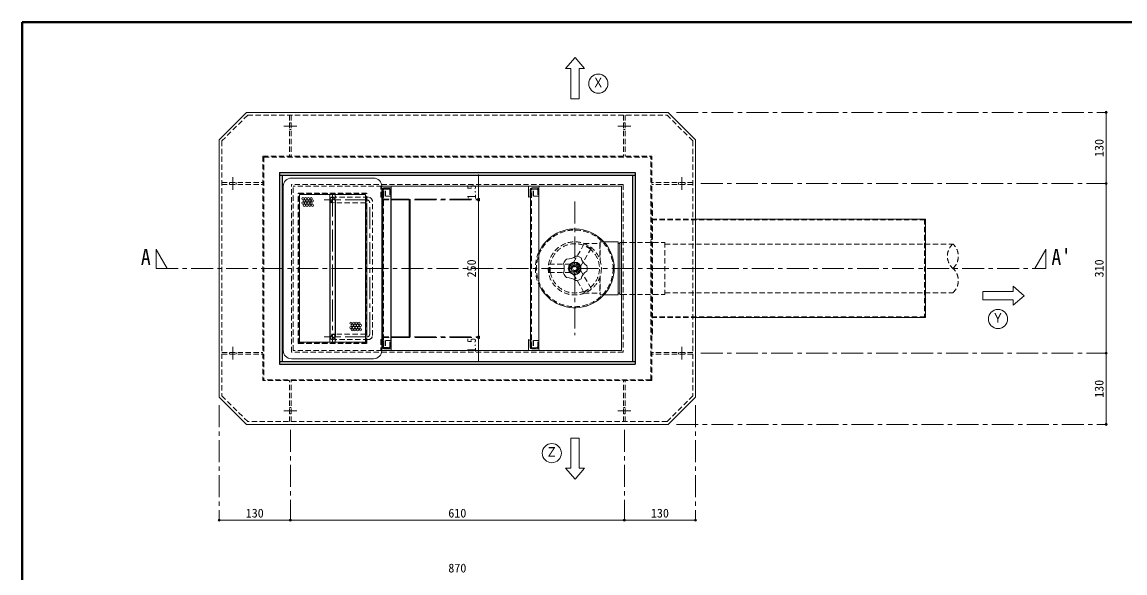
# Model space of a CAD drawing. Units: millimetres at full size, sheet at 1:8. Extents: x -1695 to 1545, y -1111 to 1137.
# Drawn here: x -1695 to 319, y 131 to 1137 of the extents above; entities that cross this region are included whole.
import ezdxf
from ezdxf.enums import TextEntityAlignment as Align

# ---------------------------------------------------------------- set-up
doc = ezdxf.new("R2010")
doc.units = ezdxf.units.MM
doc.header["$LTSCALE"] = 8
doc.header["$PDMODE"] = 32
doc.header["$PDSIZE"] = 4
doc.linetypes.add('CHAIN1', pattern=[8, 5, -1, 1, -1])
doc.linetypes.add('DASHED1', pattern=[1.8, 1.2, -0.6])
doc.layers.add('0-0_ﾚｲﾔ1', color=4, linetype='Continuous', lineweight=9)
doc.styles.add('ＭＳ ゴシック', font='')
doc.styles.get('ＭＳ ゴシック').set_extended_font_data('MS Gothic')

msp = doc.modelspace()

# ---------------------------------------------------------------- linework, layer by layer
at = {"layer": '0-0_ﾚｲﾔ1', "color": 1, "lineweight": 40}
for p in [(-1695.137, -1110.909), (1544.863, 1137.091)]:
    msp.add_line(p, (-1695.137, 1137.091), dxfattribs=at)
at = {"layer": '0-0_ﾚｲﾔ1'}
for p, q in [((-702.637, 1052.091), (-685.137, 1072.091)), ((-685.137, 1072.091), (-667.637, 1052.091)), ((-702.637, 1052.091), (-692.637, 1052.091)), ((-692.637, 1052.091), (-692.637, 997.091)), ((-677.637, 997.091), (-677.637, 1052.091)), ((-677.637, 1052.091), (-667.637, 1052.091)), ((-692.637, 997.091), (-677.637, 997.091)), ((284.863, 842.091), (284.863, 972.091)), ((-861.387, 858.591), (-861.387, 812.091)), ((-1034.137, 832.091), (-1034.137, 834.091)), ((-764.137, 832.091), (-764.137, 834.091)), ((284.863, 532.091), (284.863, 842.091)), ((-987.887, 813.591), (-1021.387, 813.591)), ((-988.637, 812.091), (-1021.387, 812.091)), ((-987.887, 811.341), (-987.887, 562.841)), ((-986.387, 812.091), (-986.387, 562.091)), ((-861.387, 812.091), (-861.387, 562.091)), ((-465.137, 777.091), (-45.137, 777.091)), ((-45.137, 777.091), (-45.137, 597.091)), ((-606.137, 735.591), (-632.423, 735.591)), ((-606.137, 732.591), (-603.137, 732.591)), ((-603.137, 734.591), (-600.137, 734.591)), ((-603.137, 734.591), (-603.137, 639.591)), ((59.863, 644.591), (59.863, 629.591)), ((114.863, 644.591), (59.863, 644.591)), ((114.863, 654.591), (114.863, 644.591)), ((114.863, 654.591), (134.863, 637.091)), ((-606.137, 641.591), (-603.137, 641.591)), ((-603.137, 639.591), (-600.137, 639.591)), ((59.863, 629.591), (114.863, 629.591)), ((134.863, 637.091), (114.863, 619.591)), ((114.863, 629.591), (114.863, 619.591)), ((-465.137, 597.091), (-45.137, 597.091)), ((-988.637, 562.091), (-1021.387, 562.091)), ((-987.887, 560.591), (-1021.387, 560.591)), ((-861.387, 515.591), (-861.387, 562.091)), ((-1034.137, 542.091), (-1034.137, 540.091)), ((-764.137, 542.091), (-764.137, 540.091)), ((284.863, 402.091), (284.863, 532.091)), ((-692.637, 377.091), (-692.637, 322.091)), ((-677.637, 377.091), (-692.637, 377.091)), ((-677.637, 322.091), (-677.637, 377.091)), ((-692.637, 322.091), (-702.637, 322.091)), ((-685.137, 302.091), (-702.637, 322.091)), ((-667.637, 322.091), (-685.137, 302.091)), ((-667.637, 322.091), (-677.637, 322.091)), ((-1205.137, 227.091), (-1335.137, 227.091)), ((-1205.137, 227.091), (-595.137, 227.091)), ((-595.137, 227.091), (-465.137, 227.091))]:
    msp.add_line(p, q, dxfattribs=at)
at = {"layer": '0-0_ﾚｲﾔ1', "color": 7, "lineweight": 18}
for p, q in [((-1285.137, 972.091), (-1335.137, 922.091)), ((-1285.137, 972.091), (-515.137, 972.091)), ((-465.137, 922.091), (-515.137, 972.091)), ((-465.137, 922.091), (-465.137, 452.091)), ((-1053.137, 852.091), (-1203.137, 852.091)), ((-1218.137, 537.091), (-1218.137, 837.091)), ((-1038.137, 537.091), (-1038.137, 837.091)), ((-600.137, 837.091), (-1038.137, 837.091)), ((-1037.137, 831.091), (-1037.137, 820.091)), ((-1034.137, 834.091), (-1021.016, 834.091)), ((-1023.137, 834.091), (-1023.137, 830.891)), ((-1021.016, 834.091), (-1021.016, 819.091)), ((-770.137, 817.091), (-770.137, 837.091)), ((-767.137, 831.091), (-767.137, 820.091)), ((-766.387, 542.091), (-766.387, 832.091)), ((-756.387, 832.091), (-766.387, 832.091)), ((-764.137, 834.091), (-751.016, 834.091)), ((-753.137, 834.091), (-753.137, 830.891)), ((-751.387, 547.091), (-751.387, 827.091)), ((-751.016, 834.091), (-751.016, 819.091)), ((-1188.137, 552.091), (-1188.137, 822.091)), ((-1188.137, 822.091), (-1068.137, 822.091)), ((-1133.137, 812.091), (-1133.137, 822.091)), ((-1123.137, 812.091), (-1123.137, 822.091)), ((-1021.387, 819.091), (-1021.016, 819.091)), ((-751.387, 819.091), (-751.016, 819.091)), ((-1133.137, 562.091), (-1133.137, 552.091)), ((-1123.137, 562.091), (-1123.137, 552.091)), ((-1037.137, 543.091), (-1037.137, 554.091)), ((-1021.387, 555.091), (-1021.016, 555.091)), ((-1021.016, 540.091), (-1021.016, 555.091)), ((-770.137, 557.091), (-770.137, 537.091)), ((-767.137, 543.091), (-767.137, 554.091)), ((-751.387, 555.091), (-751.016, 555.091)), ((-751.016, 540.091), (-751.016, 555.091)), ((-1034.137, 540.091), (-1021.016, 540.091)), ((-1023.137, 540.091), (-1023.137, 543.291)), ((-756.387, 542.091), (-766.387, 542.091)), ((-764.137, 540.091), (-751.016, 540.091)), ((-753.137, 540.091), (-753.137, 543.291)), ((-1053.137, 522.091), (-1203.137, 522.091)), ((-515.137, 402.091), (-465.137, 452.091)), ((-515.137, 402.091), (-1285.137, 402.091))]:
    msp.add_line(p, q, dxfattribs=at)
at = {"layer": '0-0_ﾚｲﾔ1', "linetype": 'DASHED1'}
for p, q in [((-1283.066, 967.091), (-517.208, 967.091)), ((-1206.737, 967.091), (-1206.737, 892.091)), ((-1203.537, 967.091), (-1203.537, 892.091)), ((-596.737, 967.091), (-596.737, 892.091)), ((-593.537, 967.091), (-593.537, 892.091)), ((-470.137, 920.02), (-517.208, 967.091)), ((-1203.537, 953.091), (-1206.737, 953.091)), ((-593.537, 953.091), (-596.737, 953.091)), ((-1203.537, 941.091), (-1206.737, 941.091)), ((-593.537, 941.091), (-596.737, 941.091)), ((-470.137, 920.02), (-470.137, 454.162)), ((-1255.137, 892.091), (-545.137, 892.091)), ((-1255.137, 892.091), (-1255.137, 482.091)), ((-1253.537, 890.491), (-546.737, 890.491)), ((-1253.537, 890.491), (-1253.537, 483.691)), ((-546.737, 483.691), (-546.737, 890.491)), ((-545.137, 482.091), (-545.137, 892.091)), ((-1330.137, 843.691), (-1255.137, 843.691)), ((-1330.137, 840.491), (-1255.137, 840.491)), ((-1316.137, 840.491), (-1316.137, 843.691)), ((-1304.137, 840.491), (-1304.137, 843.691)), ((-1203.137, 534.091), (-1203.137, 840.091)), ((-597.137, 840.091), (-1203.137, 840.091)), ((-1038.137, 837.091), (-1200.137, 837.091)), ((-1040.137, 817.091), (-1040.137, 837.091)), ((-1034.137, 819.091), (-1034.137, 832.091)), ((-1031.137, 819.091), (-1031.137, 834.091)), ((-1023.137, 830.891), (-1023.137, 819.091)), ((-764.887, 542.091), (-764.887, 832.091)), ((-764.137, 819.091), (-764.137, 832.091)), ((-761.137, 819.091), (-761.137, 834.091)), ((-753.137, 830.891), (-753.137, 819.091)), ((-597.137, 840.091), (-597.137, 534.091)), ((-470.137, 843.691), (-545.137, 843.691)), ((-470.137, 840.491), (-545.137, 840.491)), ((-496.137, 840.491), (-496.137, 843.691)), ((-484.137, 840.491), (-484.137, 843.691)), ((-1190.637, 824.591), (-1065.637, 824.591)), ((-1190.637, 549.591), (-1190.637, 824.591)), ((-1189.637, 823.591), (-1066.637, 823.591)), ((-1189.637, 550.591), (-1189.637, 823.591)), ((-1067.681, 807.091), (-1123.137, 807.091)), ((-1062.681, 817.091), (-1120.637, 817.091)), ((-1066.637, 550.591), (-1066.637, 823.591)), ((-1065.637, 549.591), (-1065.637, 824.591)), ((-1055.181, 564.591), (-1055.181, 809.591)), ((-1034.887, 812.091), (-1021.387, 812.091)), ((-1021.387, 819.091), (-1034.137, 819.091)), ((-1034.137, 813.591), (-1021.387, 813.591)), ((-751.387, 819.091), (-764.137, 819.091)), ((-545.137, 807.091), (-543.537, 807.091)), ((-543.537, 807.091), (-543.537, 567.091)), ((-1065.181, 569.591), (-1065.181, 804.591)), ((-545.137, 777.091), (-465.137, 777.091)), ((-545.137, 775.491), (-46.737, 775.491)), ((-46.737, 777.091), (-46.737, 597.091)), ((-688.008, 697.986), (-668.883, 731.111)), ((-656.642, 722.312), (-669.633, 729.812)), ((-655.892, 723.611), (-668.883, 731.111)), ((-668.845, 732.591), (-640.137, 732.591)), ((-639.137, 735.591), (-640.137, 732.591)), ((-640.137, 732.591), (-640.137, 703.884)), ((-639.137, 735.591), (-639.137, 700.875)), ((-632.423, 735.591), (-639.137, 735.591)), ((-546.737, 739.591), (-545.137, 739.591)), ((-521.137, 731.591), (4.863, 731.591)), ((-46.737, 738.091), (-45.137, 738.091)), ((-675.017, 690.486), (-655.892, 723.611)), ((-732.137, 694.591), (-693.887, 694.591)), ((-732.137, 679.591), (-732.137, 694.591)), ((-730.637, 679.591), (-730.637, 694.591)), ((-685.637, 696.617), (-693.887, 691.854)), ((-693.887, 694.591), (-693.887, 679.591)), ((-675.017, 690.486), (-688.008, 697.986)), ((-677.387, 691.854), (-677.387, 682.328)), ((-732.137, 679.591), (-693.887, 679.591)), ((-685.637, 677.565), (-693.887, 682.328)), ((-675.017, 683.696), (-688.008, 676.196)), ((-688.008, 676.196), (-668.883, 643.071)), ((-675.017, 683.696), (-655.892, 650.571)), ((-639.137, 673.307), (-639.137, 638.591)), ((-669.633, 644.37), (-656.642, 651.87)), ((-668.883, 643.071), (-655.892, 650.571)), ((-668.845, 641.591), (-640.137, 641.591)), ((-632.423, 638.591), (-639.137, 638.591)), ((-600.137, 639.591), (-521.137, 639.591)), ((-546.737, 634.591), (-545.137, 634.591)), ((-521.137, 642.591), (4.863, 642.591)), ((-46.737, 636.091), (-45.137, 636.091)), ((-545.137, 598.691), (-46.737, 598.691)), ((-545.137, 597.091), (-465.137, 597.091)), ((-1067.681, 567.091), (-1123.137, 567.091)), ((-545.137, 567.091), (-543.537, 567.091)), ((-1190.637, 549.591), (-1065.637, 549.591)), ((-1189.637, 550.591), (-1066.637, 550.591)), ((-1062.681, 557.091), (-1120.637, 557.091)), ((-1040.137, 557.091), (-1040.137, 537.091)), ((-1034.887, 562.091), (-1021.387, 562.091)), ((-1034.137, 560.591), (-1021.387, 560.591)), ((-1021.387, 555.091), (-1034.137, 555.091)), ((-1034.137, 555.091), (-1034.137, 542.091)), ((-1031.137, 555.091), (-1031.137, 540.091)), ((-1023.137, 543.291), (-1023.137, 555.091)), ((-751.387, 555.091), (-764.137, 555.091)), ((-764.137, 555.091), (-764.137, 542.091)), ((-761.137, 555.091), (-761.137, 540.091)), ((-753.137, 543.291), (-753.137, 555.091)), ((-1330.137, 533.691), (-1255.137, 533.691)), ((-1330.137, 530.491), (-1255.137, 530.491)), ((-1316.137, 533.691), (-1316.137, 530.491)), ((-1304.137, 533.691), (-1304.137, 530.491)), ((-597.137, 534.091), (-1203.137, 534.091)), ((-470.137, 533.691), (-545.137, 533.691)), ((-470.137, 530.491), (-545.137, 530.491)), ((-496.137, 533.691), (-496.137, 530.491)), ((-484.137, 533.691), (-484.137, 530.491)), ((-546.737, 483.691), (-1253.537, 483.691)), ((-545.137, 482.091), (-1255.137, 482.091)), ((-1206.737, 407.091), (-1206.737, 482.091)), ((-1203.537, 407.091), (-1203.537, 482.091)), ((-596.737, 407.091), (-596.737, 482.091)), ((-593.537, 407.091), (-593.537, 482.091)), ((-1330.137, 454.162), (-1283.066, 407.091)), ((-517.208, 407.091), (-470.137, 454.162)), ((-1203.537, 433.091), (-1206.737, 433.091)), ((-593.537, 433.091), (-596.737, 433.091)), ((-517.208, 407.091), (-1283.066, 407.091)), ((-1203.537, 421.091), (-1206.737, 421.091)), ((-593.537, 421.091), (-596.737, 421.091))]:
    msp.add_line(p, q, dxfattribs=at)
at = {"layer": '0-0_ﾚｲﾔ1', "linetype": 'CHAIN1'}
for p, q in [((-500.137, 972.091), (284.863, 972.091)), ((-1193.537, 947.091), (-1216.737, 947.091)), ((-583.537, 947.091), (-606.737, 947.091)), ((-1310.137, 830.491), (-1310.137, 853.691)), ((-490.137, 830.491), (-490.137, 853.691)), ((-455.137, 842.091), (284.863, 842.091)), ((-1065.181, 812.091), (-1143.137, 812.091)), ((-1128.137, 822.091), (-1128.137, 552.091)), ((-1060.181, 567.091), (-1060.181, 807.091)), ((-978.637, 812.091), (-861.387, 812.091)), ((-977.887, 813.591), (-861.387, 813.591)), ((-685.637, 809.091), (-685.637, 565.091)), ((-1430.137, 687.091), (-1450.137, 722.091)), ((-1450.137, 722.091), (-1450.137, 687.091)), ((154.863, 687.091), (174.863, 722.091)), ((174.863, 722.091), (174.863, 687.091)), ((-1450.137, 687.091), (174.863, 687.091)), ((-1065.181, 562.091), (-1143.137, 562.091)), ((-978.637, 562.091), (-861.387, 562.091)), ((-977.887, 560.591), (-861.387, 560.591)), ((-1310.137, 543.691), (-1310.137, 520.491)), ((-490.137, 543.691), (-490.137, 520.491)), ((-455.137, 532.091), (284.863, 532.091)), ((-1335.137, 437.091), (-1335.137, 227.091)), ((-1193.537, 427.091), (-1216.737, 427.091)), ((-583.537, 427.091), (-606.737, 427.091)), ((-465.137, 437.091), (-465.137, 227.091)), ((-1205.137, 392.091), (-1205.137, 227.091)), ((-595.137, 392.091), (-595.137, 227.091)), ((-500.137, 402.091), (284.863, 402.091))]:
    msp.add_line(p, q, dxfattribs=at)
at = {"layer": '0-0_ﾚｲﾔ1', "color": 5, "lineweight": 25}
for p, q in [((-1225.137, 862.091), (-1225.137, 512.091)), ((-1225.137, 862.091), (-575.137, 862.091)), ((-1225.137, 857.091), (-575.137, 857.091)), ((-1220.137, 857.091), (-1220.137, 517.091)), ((-580.137, 857.091), (-580.137, 517.091)), ((-575.137, 862.091), (-575.137, 512.091)), ((-1036.387, 542.091), (-1036.387, 832.091)), ((-1026.387, 832.091), (-1036.387, 832.091)), ((-1021.387, 827.091), (-1021.387, 547.091)), ((-1133.137, 812.091), (-1133.137, 562.091)), ((-1123.137, 812.091), (-1123.137, 562.091)), ((-1026.387, 542.091), (-1036.387, 542.091)), ((-1225.137, 517.091), (-575.137, 517.091)), ((-1225.137, 512.091), (-575.137, 512.091))]:
    msp.add_line(p, q, dxfattribs=at)
at = {"layer": '0-0_ﾚｲﾔ1', "color": 7, "linetype": 'DASHED1', "lineweight": 18}
msp.add_line((-1034.887, 542.091), (-1034.887, 832.091), dxfattribs=at)
at = {"layer": '0-0_ﾚｲﾔ1', "linetype": 'DASHED1'}
for points in [[(-1283.066, 967.091), (-1330.137, 920.02), (-1330.137, 454.162)], [(-1038.137, 537.091), (-1200.137, 537.091), (-1200.137, 837.091)], [(-600.137, 734.591), (-521.137, 734.591), (-521.137, 639.591)], [(-640.137, 670.298), (-640.137, 641.591), (-639.137, 638.591)]]:
    msp.add_lwpolyline(points, dxfattribs=at)
at = {"layer": '0-0_ﾚｲﾔ1', "color": 7, "lineweight": 18}
for points in [[(-1335.137, 922.091), (-1335.137, 452.091), (-1285.137, 402.091)], [(-600.137, 837.091), (-600.137, 537.091), (-1038.137, 537.091)], [(-1188.137, 552.091), (-1068.137, 552.091), (-1068.137, 822.091)]]:
    msp.add_lwpolyline(points, dxfattribs=at)
at = {"layer": '0-0_ﾚｲﾔ1'}
msp.add_lwpolyline([(-606.137, 735.591), (-606.137, 638.591), (-632.423, 638.591)], dxfattribs=at)
at = {"layer": '0-0_ﾚｲﾔ1', "color": 7, "lineweight": 18}
for centre, radius in [((-642.637, 1024.591), 17.5), ((-685.637, 687.091), 11.5), ((-685.637, 687.091), 10.5), ((-685.637, 687.091), 6.5), ((87.363, 594.591), 17.5), ((-727.637, 349.591), 17.5)]:
    msp.add_circle(centre, radius, dxfattribs=at)
at = {"layer": '0-0_ﾚｲﾔ1'}
for centre in [(-1182.138, 814.408), (-1182.138, 806.408), (-1179.638, 810.408), (-1177.138, 814.408), (-1177.138, 806.408), (-1174.638, 810.408), (-1172.138, 814.408), (-1172.138, 806.408), (-1169.638, 810.408), (-1167.138, 814.408), (-1167.138, 806.408), (-1164.638, 810.408), (-1179.638, 802.408), (-1174.638, 802.408), (-1169.638, 802.408), (-1164.638, 802.408), (-1094.606, 586.946), (-1092.106, 582.946), (-1089.606, 586.946), (-1087.106, 582.946), (-1084.606, 586.946), (-1082.106, 582.946), (-1079.606, 586.946), (-1077.106, 582.946), (-1094.606, 578.946), (-1092.106, 574.946), (-1089.606, 578.946), (-1087.106, 574.946), (-1084.606, 578.946), (-1082.106, 574.946), (-1079.606, 578.946), (-1077.106, 574.946)]:
    msp.add_circle(centre, 2, dxfattribs=at)
at = {"layer": '0-0_ﾚｲﾔ1', "linetype": 'DASHED1'}
for radius in [70, 48.5, 5, 4]:
    msp.add_circle((-685.637, 687.091), radius, dxfattribs=at)
at = {"layer": '0-0_ﾚｲﾔ1', "color": 7, "lineweight": 18}
for centre, radius, start, end in [((-1203.137, 837.091), 15, 90, 180), ((-1053.137, 837.091), 15, 0, 90), ((-1034.137, 831.091), 3, 90, 180), ((-1023.137, 837.091), 3, 270, 0), ((-764.137, 831.091), 3, 90, 180), ((-756.387, 827.091), 5, 0, 90), ((-753.137, 837.091), 3, 270, 0), ((-1040.137, 820.091), 3, 311.81032, 0), ((-770.137, 820.091), 3, 270, 0), ((-685.637, 687.091), 72, 204.0494, 155.9506), ((-700.122, 731.668), 27.75, 269.07536, 306.92464), ((-685.637, 687.091), 22.5, 59.57818, 84.42182), ((-647.718, 714.641), 27.75, 197.07536, 234.92464), ((-685.637, 687.091), 22.5, 131.57818, 156.42182), ((-732.509, 687.091), 27.75, 341.07536, 18.92464), ((-685.637, 687.091), 22.5, 347.57818, 12.42182), ((-685.637, 687.091), 22.5, 203.57818, 228.42182), ((-700.122, 642.513), 27.75, 53.07536, 90.92464), ((-685.637, 687.091), 22.5, 275.57818, 300.42182), ((-647.718, 659.54), 27.75, 125.07536, 162.92464), ((-1040.137, 554.091), 3, 0, 48.18968), ((-770.137, 554.091), 3, 0, 90), ((-756.387, 547.091), 5, 270, 0), ((-1203.137, 537.091), 15, 180, 270), ((-1053.137, 537.091), 15, 270, 0), ((-1034.137, 543.091), 3, 180, 270), ((-1023.137, 537.091), 3, 0, 90), ((-764.137, 543.091), 3, 180, 270), ((-753.137, 537.091), 3, 0, 90)]:
    msp.add_arc(centre, radius, start, end, dxfattribs=at)
at = {"layer": '0-0_ﾚｲﾔ1', "color": 5, "lineweight": 25}
for centre, start, end in [((-1026.387, 827.091), 0, 90), ((-1128.137, 812.091), 0, 180), ((-1128.137, 562.091), 180, 0), ((-1026.387, 547.091), 270, 0)]:
    msp.add_arc(centre, 5, start, end, dxfattribs=at)
at = {"layer": '0-0_ﾚｲﾔ1', "linetype": 'DASHED1'}
for centre, radius, start, end in [((-1123.137, 817.091), 10, 180, 270), ((-1120.637, 819.591), 2.5, 180, 270), ((-1067.681, 804.591), 2.5, 0, 90), ((-1062.681, 809.591), 7.5, 0, 90), ((-1040.137, 820.091), 3, 270, 311.81032), ((-1034.887, 813.591), 1.5, 180, 270), ((-1034.137, 814.341), 0.75, 180, 270), ((-685.637, 687.091), 45, 69.59407, 170.40593), ((24.616, 709.341), 29.753, 131.59806, 228.40194), ((-14.891, 709.341), 29.753, 311.59806, 48.40194), ((-685.637, 687.091), 72, 155.9506, 204.0494), ((-685.637, 687.091), 45, 309.59407, 50.40593), ((-14.891, 664.841), 29.753, 311.59806, 48.40194), ((-685.637, 687.091), 45, 189.59407, 290.40593), ((-1123.137, 557.091), 10, 90, 180), ((-1067.681, 569.591), 2.5, 270, 0), ((-1062.681, 564.591), 7.5, 270, 0), ((-1120.637, 554.591), 2.5, 90, 180), ((-1040.137, 554.091), 3, 48.18968, 90), ((-1034.887, 560.591), 1.5, 90, 180), ((-1034.137, 559.841), 0.75, 90, 180)]:
    msp.add_arc(centre, radius, start, end, dxfattribs=at)
at = {"layer": '0-0_ﾚｲﾔ1', "color": 7, "linetype": 'DASHED1', "lineweight": 18}
for centre, start, end in [((-1128.137, 812.091), 180, 0), ((-1128.137, 562.091), 0, 180)]:
    msp.add_arc(centre, 5, start, end, dxfattribs=at)
at = {"layer": '0-0_ﾚｲﾔ1', "linetype": 'CHAIN1'}
for centre, start, end in [((-1123.137, 817.091), 180, 270), ((-1065.181, 807.091), 0, 90), ((-1065.181, 567.091), 270, 0), ((-1123.137, 557.091), 90, 180)]:
    msp.add_arc(centre, 5, start, end, dxfattribs=at)
at = {"layer": '0-0_ﾚｲﾔ1'}
for centre, radius, start, end in [((-988.637, 811.341), 0.75, 0, 90), ((-987.887, 812.091), 1.5, 0, 90), ((-988.637, 562.841), 0.75, 270, 0), ((-987.887, 562.091), 1.5, 270, 0)]:
    msp.add_arc(centre, radius, start, end, dxfattribs=at)
at = {"layer": '0-0_ﾚｲﾔ1', "color": 1}
for p in [(284.863, 972.091), (284.863, 842.091), (-861.387, 813.591), (-861.387, 812.091), (-861.387, 562.091), (-861.387, 560.591), (284.863, 532.091), (284.863, 402.091), (-1335.137, 227.091), (-1205.137, 227.091), (-595.137, 227.091), (-465.137, 227.091)]:
    msp.add_point(p, dxfattribs=at)

# ---------------------------------------------------------------- texts
at = {"layer": '0-0_ﾚｲﾔ1', "color": 7, "style": 'ＭＳ ゴシック', "width": 0.9}
for s, height, p in [('Ｘ', 17.6, (-653.637, 1012.591)), ('A', 29.33, (-1478.137, 684.591)), ("A'", 29.33, (184.863, 684.591)), ('Ｙ', 17.6, (76.363, 582.591)), ('Ｚ', 17.6, (-738.637, 337.591))]:
    msp.add_text(s, height=height, dxfattribs=at).set_placement(p, align=Align.BOTTOM_LEFT)
at = {"layer": '0-0_ﾚｲﾔ1', "color": 7, "style": 'ＭＳ ゴシック'}
for s, p in [('130', (284.863, 890.591)), ('250', (-861.387, 670.591)), ('310', (284.863, 670.591)), ('130', (284.863, 450.591))]:
    msp.add_text(s, height=16.13, rotation=90, dxfattribs=at).set_placement(p, align=Align.BOTTOM_LEFT)
at = {"layer": '0-0_ﾚｲﾔ1', "color": 7, "style": 'ＭＳ ゴシック', "width": 0.8}
for p in [(-861.387, 813.591), (-861.387, 533.591)]:
    msp.add_text('1.5', height=16.13, rotation=90, dxfattribs=at).set_placement(p, align=Align.BOTTOM_LEFT)
at = {"layer": '0-0_ﾚｲﾔ1', "color": 7, "style": 'ＭＳ ゴシック'}
for s, p in [('130', (-1286.637, 227.091)), ('610', (-916.637, 227.091)), ('130', (-546.637, 227.091)), ('870', (-916.637, 126.716))]:
    msp.add_text(s, height=16.13, dxfattribs=at).set_placement(p, align=Align.BOTTOM_LEFT)

doc.saveas('drawing.dxf')
